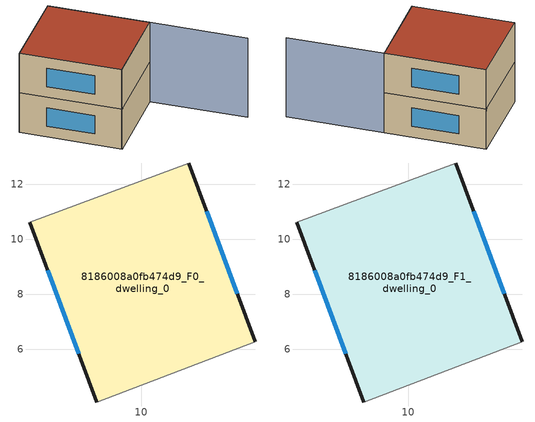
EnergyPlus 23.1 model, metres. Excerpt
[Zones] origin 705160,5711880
8186008a0fb474d9_F0_dwelling_0
 floor ground (EU_floor_Construction): 11.74,12.77 14.16,6.27 8.39,4.07 5.95,10.62 z0
 wall outside (EU_wall_Construction): 14.16,6.27 11.74,12.77 / 5.95,10.62 8.39,4.07 z0:3
 wall adiabatic (EU_wall_Construction): 11.74,12.77 5.95,10.62 / 8.39,4.07 14.16,6.27 z0:3
 window (EU_Window_Construction): 13.51,8.01 12.39,11.02 / 6.61,8.86 7.73,5.83 z0.81:2.19
8186008a0fb474d9_F1_dwelling_0
 floor to 8186008a0fb474d9_F0_dwelling_0 (EU_floor_Construction): 11.74,12.77 14.16,6.27 8.39,4.07 5.95,10.62 z3
 wall outside (EU_wall_Construction): 14.16,6.27 11.74,12.77 / 5.95,10.62 8.39,4.07 z3:6
 wall adiabatic (EU_wall_Construction): 11.74,12.77 5.95,10.62 / 8.39,4.07 14.16,6.27 z3:6
 window (EU_Window_Construction): 13.51,8.01 12.39,11.02 / 6.61,8.86 7.73,5.83 z3.81:5.19
 roof outside (EU_roof_Construction): 14.16,6.27 11.74,12.77 5.95,10.62 8.39,4.07 z6
shading: 8.37,4.11 14.16,6.27 / 14.16,6.27 16.47,0.05 / 11.74,12.77 5.95,10.61 z0:6
[Building]
EU S2 Campaign: North Axis=0; Terrain=City; Solar Distribution=FullExterior
[Site:Location]
London: Latitude=51.5; Longitude=-0.5; Time Zone=0; Elevation=25
[SizingPeriod:WeatherFileDays]
AnnualSizingPeriod: Begin Month=1; Begin Day of Month=1; End Month=12; End Day of Month=31; Day of Week for Start Day=Monday; Use Weather File Daylight Saving Period=No; Use Weather File Rain and Snow Indicators=No
[MATERIAL]
EU_InternalMass_Material: Roughness=MediumRough; Thickness=0.1; Conductivity=1; Density=1800; Specific Heat=900; Thermal Absorptance=0.9; Solar Absorptance=0.7; Visible Absorptance=0.7
[MATERIAL:NOMASS] Roughness=MediumRough; Thermal Absorptance=0.9; Solar Absorptance=0.7; Visible Absorptance=0.7
Name | Thermal Resistance
EU_wall_NoMass | 0.735294
EU_roof_NoMass | 0.520833
EU_floor_NoMass | 1.81159
[WINDOWMATERIAL:SIMPLEGLAZINGSYSTEM]
EU_Window_SimpleGlazing: UFactor=3.92; Solar Heat Gain Coefficient=0.85; Visible Transmittance=0.85
[CONSTRUCTION]
EU_wall_Construction: EU_wall_NoMass
EU_roof_Construction: EU_roof_NoMass
EU_floor_Construction: EU_floor_NoMass
EU_Window_Construction: EU_Window_SimpleGlazing
EU_InternalMass_Construction: EU_InternalMass_Material
[ZONE] Type=1; Multiplier=1; Ceiling Height=autocalculate; Floor Area=autocalculate; Part of Total Floor Area=Yes
Name | Volume
8186008a0fb474d9_F0_dwelling_0 | 129.003
8186008a0fb474d9_F1_dwelling_0 | 129.002
[INTERNALMASS] Construction=EU_InternalMass_Construction; Surface Area=43.0008
Name | Zone or ZoneList
8186008a0fb474d9_F0_dwelling_0_EU_InternalMass | 8186008a0fb474d9_F0_dwelling_0
8186008a0fb474d9_F1_dwelling_0_EU_InternalMass | 8186008a0fb474d9_F1_dwelling_0
[OTHEREQUIPMENT] Fuel Type=Electricity; Design Level Calculation Method=Watts/Area; Power per Zone Floor Area=1; Fraction Latent=0; Fraction Radiant=0; Fraction Lost=0; Carbon Dioxide Generation Rate=0; EndUse Subcategory=EU_Step8_InternalGains
Name | Zone or ZoneList or Space or SpaceList | Schedule
EU_Step8_InternalGain_8186008a0fb474d9_F0_dwelling_0_f000 | 8186008a0fb474d9_F0_dwelling_0 | EU_Step8_GainSchedule_8186008a0fb474d9_F0_dwelling_0_f000
EU_Step8_InternalGain_8186008a0fb474d9_F1_dwelling_0_f000 | 8186008a0fb474d9_F1_dwelling_0 | EU_Step8_GainSchedule_8186008a0fb474d9_F1_dwelling_0_f000
[ZONEVENTILATION:DESIGNFLOWRATE] Schedule=EU_AlwaysOn; Design Flow Rate Calculation Method=AirChanges/Hour; Air Changes per Hour=0.48; Ventilation Type=Natural; Fan Pressure Rise=0; Fan Total Efficiency=1; Constant Term Coefficient=1; Temperature Term Coefficient=0; Velocity Term Coefficient=0; Velocity Squared Term Coefficient=0; Minimum Indoor Temperature=-100; Maximum Indoor Temperature=100; Delta Temperature=-100; Minimum Outdoor Temperature=-100; Maximum Outdoor Temperature=100; Maximum Wind Speed=40
Name | Zone or ZoneList or Space or SpaceList
EU_ConstantAir_8186008a0fb474d9_F0_dwelling_0 | 8186008a0fb474d9_F0_dwelling_0
EU_ConstantAir_8186008a0fb474d9_F1_dwelling_0 | 8186008a0fb474d9_F1_dwelling_0
[HVACTEMPLATE:THERMOSTAT] Constant Heating Setpoint=20; Constant Cooling Setpoint=50
EU_HeatOnly_8186008a0fb474d9_F0_dwelling_0; EU_HeatOnly_8186008a0fb474d9_F1_dwelling_0
[HVACTEMPLATE:ZONE:IDEALLOADSAIRSYSTEM] System Availability Schedule=EU_AlwaysOn; Maximum Heating Supply Air Temperature=50; Minimum Cooling Supply Air Temperature=13; Maximum Heating Supply Air Humidity Ratio=0.0156; Minimum Cooling Supply Air Humidity Ratio=0.0077; Heating Limit=NoLimit; Cooling Limit=NoLimit; Heating Availability Schedule=EU_AlwaysOn; Cooling Availability Schedule=EU_CoolingOff; Dehumidification Control Type=ConstantSensibleHeatRatio; Cooling Sensible Heat Ratio=0.7; Dehumidification Setpoint=60; Humidification Control Type=None; Humidification Setpoint=30; Outdoor Air Method=None; Outdoor Air Flow Rate per Person=0.00944; Outdoor Air Flow Rate per Zone Floor Area=0; Outdoor Air Flow Rate per Zone=0; Demand Controlled Ventilation Type=None; Outdoor Air Economizer Type=NoEconomizer; Heat Recovery Type=None; Sensible Heat Recovery Effectiveness=0.7; Latent Heat Recovery Effectiveness=0.65
Name | Template Thermostat
8186008a0fb474d9_F0_dwelling_0 | EU_HeatOnly_8186008a0fb474d9_F0_dwelling_0
8186008a0fb474d9_F1_dwelling_0 | EU_HeatOnly_8186008a0fb474d9_F1_dwelling_0
[SIZING:ZONE] Zone Cooling Design Supply Air Temperature Input Method=SupplyAirTemperature; Zone Cooling Design Supply Air Temperature=13; Zone Heating Design Supply Air Temperature Input Method=SupplyAirTemperature; Zone Heating Design Supply Air Temperature=50; Zone Cooling Design Supply Air Humidity Ratio=0.008; Zone Heating Design Supply Air Humidity Ratio=0.008; Cooling Design Air Flow Method=DesignDay; Cooling Design Air Flow Rate=0; Cooling Minimum Air Flow per Zone Floor Area=0.000762; Cooling Minimum Air Flow=0; Cooling Minimum Air Flow Fraction=0.2; Heating Design Air Flow Method=DesignDay; Heating Design Air Flow Rate=0; Heating Maximum Air Flow per Zone Floor Area=0.002032; Heating Maximum Air Flow=0.141576; Heating Maximum Air Flow Fraction=0.3; Account for Dedicated Outdoor Air System=No; Dedicated Outdoor Air System Control Strategy=NeutralSupplyAir; Dedicated Outdoor Air Low Setpoint Temperature for Design=autosize; Dedicated Outdoor Air High Setpoint Temperature for Design=autosize; Zone Load Sizing Method=Sensible Load Only No Latent Load; Zone Latent Cooling Design Supply Air Humidity Ratio Input Method=HumidityRatioDifference; Zone Cooling Design Supply Air Humidity Ratio Difference=0.005; Zone Latent Heating Design Supply Air Humidity Ratio Input Method=HumidityRatioDifference; Zone Humidification Design Supply Air Humidity Ratio Difference=0.005
8186008a0fb474d9_F0_dwelling_0; 8186008a0fb474d9_F1_dwelling_0
[SCHEDULE:CONSTANT]
Name | Hourly Value
EU_AlwaysOn | 1
EU_CoolingOff | 0
[SCHEDULE:FILE] Column Number=1; Rows to Skip at Top=0; Number of Hours of Data=8760; Column Separator=Comma; Interpolate to Timestep=No; Minutes per Item=60; Adjust Schedule for Daylight Savings=Yes
Name | File
EU_Step8_GainSchedule_8186008a0fb474d9_F0_dwelling_0_f000 | ../../schedules/8186008a0fb474d9/8186008a0fb474d9_F0_dwelling_0_f000_gain.csv
EU_Step8_GainSchedule_8186008a0fb474d9_F1_dwelling_0_f000 | ../../schedules/8186008a0fb474d9/8186008a0fb474d9_F1_dwelling_0_f000_gain.csv
